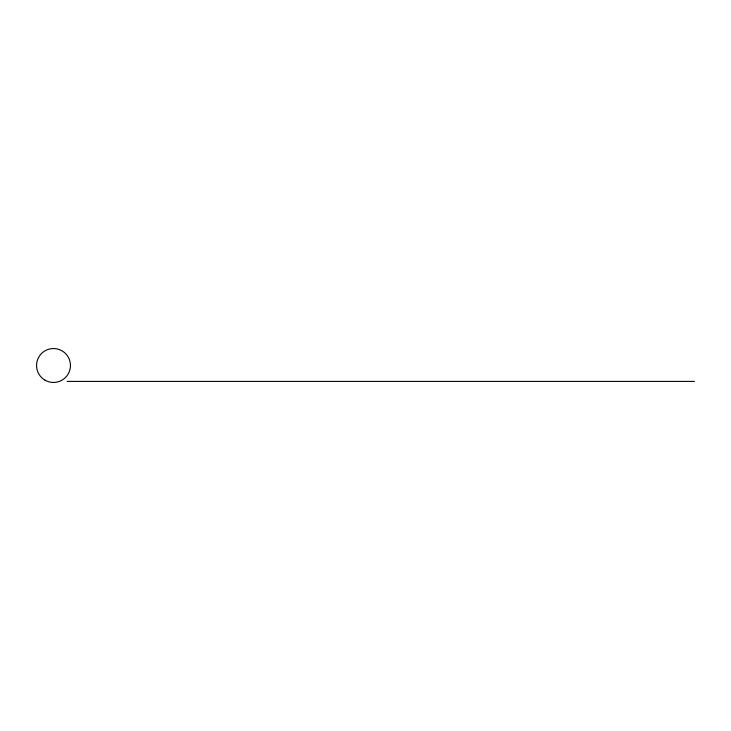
<?xml version="1.0" encoding="UTF-8"?>
<svg xmlns="http://www.w3.org/2000/svg" width="731" height="731" viewBox="0 0 731 731"><rect width="100%" height="100%" fill="white"/><g stroke="black" fill="none" stroke-linecap="round" stroke-linejoin="round"><path stroke-width="1.1" d="M67.078 381.408L694.45 381.408M45.03 380.184A16.959 16.959 0 0 0 70.459 365.5A16.959 16.959 0 0 0 45.03 350.816A16.959 16.959 0 0 0 45.03 380.184"/></g></svg>
